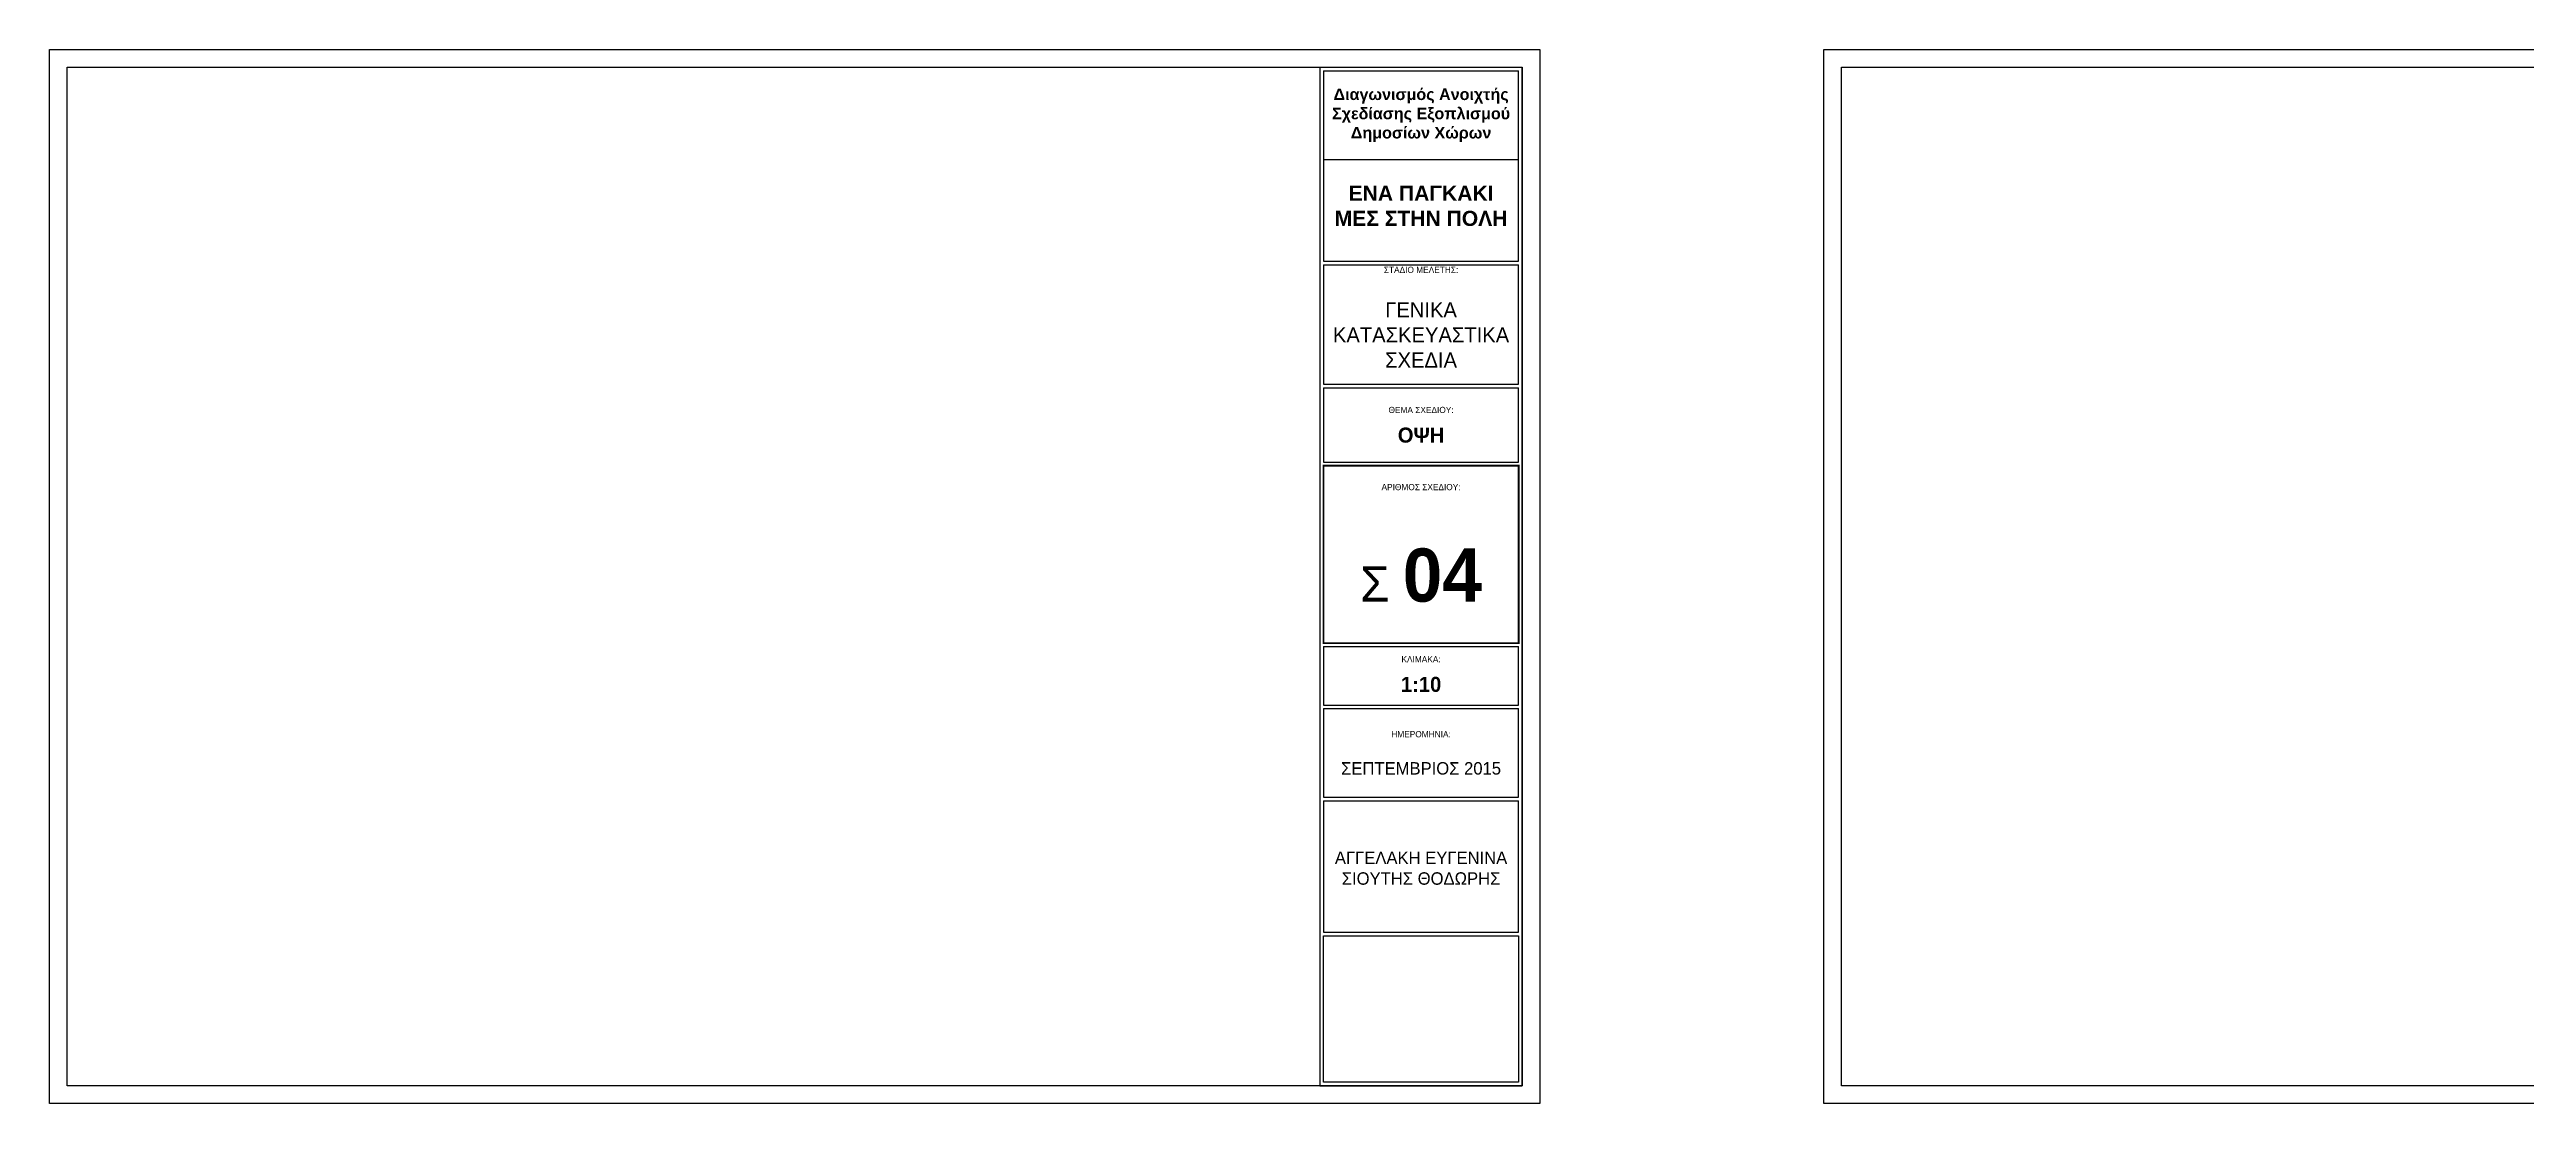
# Model space of a CAD drawing. Header units: millimetres. Extents: x -2.1 to 56.3, y -12 to 10.2.
# Drawn here: x 27.9 to 41.86, y -11.96 to -6.02 of the extents above; entities that cross this region are included whole.
import ezdxf

# ---------------------------------------------------------------- set-up
doc = ezdxf.new("R2010")
doc.units = ezdxf.units.MM
doc.header["$LTSCALE"] = 0.01
doc.layers.add('ΤΕΧΤ', color=35, linetype='Continuous')
doc.styles.add('Century Gothic', font='GOTHIC.TTF')
doc.styles.get("Standard").update_dxf_attribs({"font": 'arial.ttf'})
picture_1 = doc.add_image_def('image1.jpg', size_in_pixel=(960, 720))

msp = doc.modelspace()

# ---------------------------------------------------------------- linework, layer by layer
for points in [[(36.301, -6.022), (36.301, -11.962), (27.901, -11.962), (27.901, -6.022)], [(36.201, -6.122), (36.201, -11.862), (28.001, -11.862), (28.001, -6.122)], [(46.301, -6.022), (46.301, -11.962), (37.901, -11.962), (37.901, -6.022)], [(46.201, -6.122), (46.201, -11.862), (38.001, -11.862), (38.001, -6.122)]]:
    msp.add_lwpolyline(points, close=True)
at = {"layer": 'ΤΕΧΤ'}
for p, q in [((35.061, -6.122), (35.061, -11.862)), ((35.061, -6.122), (36.201, -6.122)), ((35.081, -6.142), (35.081, -7.215)), ((35.081, -6.142), (36.181, -6.142)), ((36.181, -7.215), (36.181, -6.142)), ((36.201, -11.862), (36.201, -6.122)), ((35.081, -6.642), (36.181, -6.642)), ((35.081, -7.215), (36.181, -7.215)), ((35.081, -7.235), (35.081, -7.908)), ((35.081, -7.235), (36.181, -7.235)), ((36.181, -7.908), (36.181, -7.235)), ((35.081, -7.908), (36.181, -7.908)), ((35.081, -7.928), (35.081, -8.145)), ((35.081, -7.928), (35.081, -8.347)), ((35.081, -7.928), (36.181, -7.928)), ((36.181, -8.347), (36.181, -7.928)), ((36.181, -8.145), (36.181, -7.928)), ((35.081, -8.347), (36.181, -8.347)), ((35.081, -8.367), (35.081, -8.748)), ((35.081, -8.367), (36.181, -8.367)), ((36.181, -9.367), (36.181, -8.367)), ((36.181, -8.748), (36.181, -8.367)), ((35.081, -8.748), (35.081, -9.367)), ((35.081, -9.185), (35.081, -9.367)), ((36.181, -9.367), (36.181, -9.185)), ((35.081, -9.367), (36.181, -9.367)), ((35.081, -9.387), (35.081, -9.716)), ((35.081, -9.387), (35.081, -9.716)), ((35.081, -9.387), (36.181, -9.387)), ((36.181, -9.716), (36.181, -9.387)), ((36.181, -9.716), (36.181, -9.387)), ((35.081, -9.716), (36.181, -9.716)), ((35.081, -9.736), (35.081, -10.236)), ((35.081, -9.736), (35.081, -10.236)), ((35.081, -9.736), (36.181, -9.736)), ((36.181, -10.236), (36.181, -9.736)), ((36.181, -10.236), (36.181, -9.736)), ((35.081, -10.236), (36.181, -10.236)), ((35.081, -10.256), (35.081, -10.997)), ((35.081, -10.256), (35.081, -10.997)), ((35.081, -10.256), (36.181, -10.256)), ((36.181, -10.997), (36.181, -10.256)), ((36.181, -10.997), (36.181, -10.256)), ((35.081, -10.997), (36.181, -10.997)), ((35.061, -11.862), (36.201, -11.862))]:
    msp.add_line(p, q, dxfattribs=at)
at = {"layer": 'ΤΕΧΤ', "const_width": 0.01}
msp.add_lwpolyline([(35.081, -8.367), (36.181, -8.367), (36.181, -9.367), (35.081, -9.367)], close=True, dxfattribs=at)

# ---------------------------------------------------------------- texts
at = {"layer": 'ΤΕΧΤ', "attachment_point": 5}
for s, width, heights, insert, char_height in [('{\\fArial|b1|i0|c161|p34;Διαγωνισμός Ανοιχτής Σχεδίασης Εξοπλισμού Δημοσίων Χώρων}', 1.30279, [0.856], (35.631, -6.392), 0.065), ('{\\fArial|b1|i0|c161|p34;ΕΝΑ ΠΑΓΚΑΚΙ ΜΕΣ ΣΤΗΝ ΠΟΛΗ}', 1, [0.487], (35.631, -6.903), 0.085)]:
    msp.add_mtext_dynamic_manual_height_columns(s, width=width, gutter_width=0.5, heights=heights, dxfattribs=dict(at, insert=insert, char_height=char_height))
at = {"layer": 'ΤΕΧΤ', "attachment_point": 5, "style": 'Century Gothic'}
for s, width, heights, insert, char_height in [('ΣΤΑΔΙΟ ΜΕΛΕΤΗΣ:\\P{\\H2.4286x;\\PΓΕΝΙΚΑ\\PΚΑΤΑΣΚΕΥΑΣΤΙΚΑ\\PΣΧΕΔΙΑ }', 1.08704, [0.677], (35.631, -7.53), 0.035), ('ΘΕΜΑ ΣΧΕΔΙΟΥ:\\P\\P{\\fCentury Gothic|b1|i0|c161|p34;\\H2.4286x;OΨΗ}', 0.82256, [0], (35.631, -8.137), 0.035), ('ΑΡΙΘΜΟΣ ΣΧΕΔΙΟΥ:', 2, [0.234], (35.631, -8.488), 0.035), ('{\\H5.7143x;Σ \\fCentury Gothic|b1|i0|c161|p34;\\H1.5x;04}', 2, [0], (35.631, -8.986), 0.035), ('KΛΙΜΑΚΑ:\\P\\P{\\fCentury Gothic|b1|i0|c161|p34;\\H2.4286x;1:10}', 2, [0], (35.631, -9.542), 0.035), ('{\\H0.5x;HMEΡΟΜΗΝΙΑ:\\P}\\PΣΕΠΤΕΜΒΡΙΟΣ 2015', 2, [0], (35.631, -9.986), 0.07), ('ΑΓΓΕΛΑΚΗ ΕΥΓΕΝΙΝΑ\\PΣΙΟΥΤΗΣ ΘΟΔΩΡΗΣ', 2, [0], (35.631, -10.636), 0.07)]:
    msp.add_mtext_dynamic_manual_height_columns(s, width=width, gutter_width=0.35, heights=heights, dxfattribs=dict(at, insert=insert, char_height=char_height))

# ---------------------------------------------------------------- pictures from other files: only their frames are drawn
at = {"layer": 'ΤΕΧΤ'}
image = msp.add_image(picture_1, insert=(35.081, -11.842), size_in_units=(1.1, 0.825), dxfattribs=dict(at, contrast=100))
image.dxf.flags = 7

doc.saveas('drawing.dxf')
